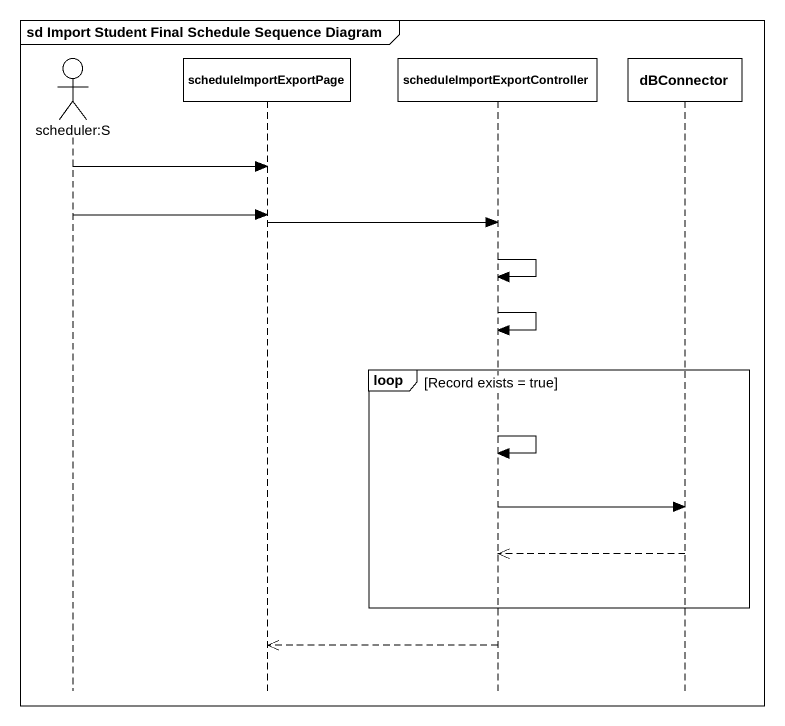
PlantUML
@startuml
mainframe sd Import Student Final Schedule Sequence Diagram
hide footbox
actor "scheduler:S" as scheduler_S
participant scheduleImportExportPage
participant "scheduleImportExportController" as scheduleImportExportControll
participant dBConnector

scheduler_S -> scheduleImportExportPage
scheduler_S -> scheduleImportExportPage
scheduleImportExportPage -> scheduleImportExportControll
scheduleImportExportControll -> scheduleImportExportControll
scheduleImportExportControll -> scheduleImportExportControll
loop Record exists = true
  scheduleImportExportControll -> scheduleImportExportControll
  scheduleImportExportControll -> dBConnector
  dBConnector -->> scheduleImportExportControll
end
scheduleImportExportControll -->> scheduleImportExportPage
@enduml
